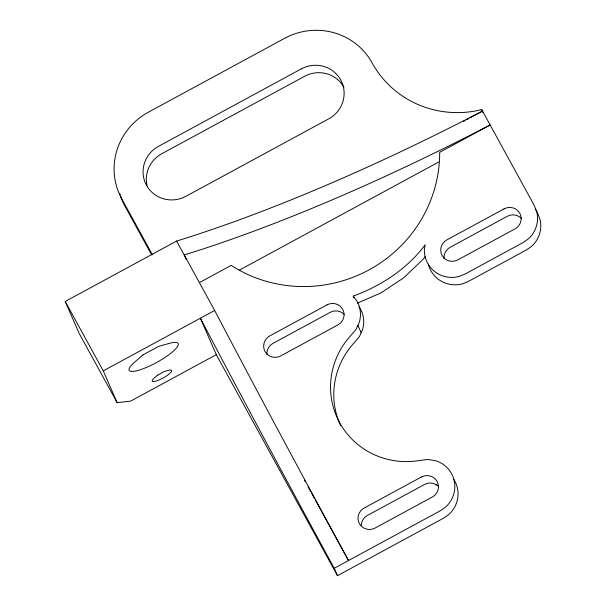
<?xml version="1.0" encoding="UTF-8"?>
<svg xmlns="http://www.w3.org/2000/svg" width="606" height="606" viewBox="0 0 606 606"><rect width="100%" height="100%" fill="white"/><g stroke="black" fill="none" stroke-linecap="round" stroke-linejoin="round"><path stroke-width="0.91" d="M425.162 256.656L423.541 258.876L403.679 277.821L380.742 293.016L357.32 303.167M453.871 479.505A28.156 27.422 -23.6 0 1 449.182 514.214L444.1 517.88L337.474 575.7L334.232 568.276A428.798 8.469 61.5 0 1 200.374 318.218L216.297 354.661L130.608 401.134L117.14 402.649L79.091 333.247L65.213 301.477L176.604 241.067A573.814 129.563 -28.7 0 0 482.52 111.072L470.059 117.829M463.416 121.435L465.075 120.533M466.741 119.632L468.4 118.731M199.344 282.646L231.174 265.383A134.146 130.661 -23.6 0 0 368.91 269.928A134.146 130.661 -23.6 0 0 439.683 152.311L490.133 124.957A573.814 129.563 -28.7 0 1 184.216 254.952L186.08 259.216M239.4 270.109L438.767 161.991M117.14 402.649L103.262 370.88L214.653 310.469L176.604 241.067M334.232 568.276L440.857 510.457L445.933 506.79A28.156 27.422 -23.6 0 0 434.972 460.537L427.745 459.5L420.466 460.333A77.636 75.614 -23.6 0 1 339.625 422.662A77.636 75.614 -23.6 0 1 351.571 334.671L356.222 329.035L359.252 322.43A28.156 27.422 -23.6 0 0 357.176 301.493L353.207 296.114C381.144 285.843 407.277 268.852 425.162 244.794L424.374 249.452A28.156 27.422 -23.6 0 0 458.727 276.563L464.575 274.298L523.584 242.302L528.667 238.643A28.156 27.422 -23.6 0 0 536.84 212.145L534.265 205.464L481.656 109.489L478.126 110.444A99.119 96.543 -23.6 0 1 372.129 62.895A65.001 63.304 -23.6 0 0 284.562 38.352L148.379 112.201A65.001 63.304 -23.6 0 0 121.692 198.707L152.432 254.778M358.934 306.901L360.426 308.924A28.156 27.422 -23.6 0 1 362.502 329.861L359.472 336.459L354.821 342.095A77.636 75.614 -23.6 0 0 340.519 425.412M535.242 208.752L537.514 212.888L540.082 219.569A28.156 27.422 -23.6 0 1 531.909 246.066L526.826 249.725L467.817 281.722L461.969 283.987A28.156 27.422 -23.6 0 1 428.328 264.019M304.492 480.232L305.394 481.884M308.121 486.853L310.84 491.822M311.749 493.473L314.476 498.443M315.385 500.101L348.511 560.527A428.798 8.469 61.5 0 1 214.653 310.469M216.297 354.661L337.474 575.7M151.606 254.778L124.934 206.131A65.001 63.304 -23.6 0 1 119.7 193.382M65.213 301.477L103.262 370.88M481.656 109.489L483.096 112.792M435.805 484.467L436.1 485.141M353.207 296.114L353.927 297.766M357.911 325.354L361.153 332.777M438.555 486.489A11.696 11.393 -23.6 0 0 436.206 484.633L433.434 483.452A11.696 11.393 -23.6 0 0 424.556 484.467L367.433 515.441A11.696 11.393 -23.6 0 0 361.267 525.273M521.281 218.334A11.696 11.393 -23.6 0 0 507.29 216.312L450.16 247.293A11.696 11.393 -23.6 0 0 444.046 258.61M343.958 87.355A29.247 28.49 -23.6 0 0 304.553 76.311L161.734 153.757A29.247 28.49 -23.6 0 0 147.061 185.747M344.193 314.37A11.696 11.393 -23.6 0 0 330.202 312.348L273.071 343.322A11.696 11.393 -23.6 0 0 266.958 354.646M143.024 354.866L135.949 361.009A27.952 6.31 -28.7 0 0 137.554 370.569A27.952 6.31 -28.7 0 0 173.286 351.192A27.952 6.31 -28.7 0 0 167.529 343.89L158.817 346.306L143.024 354.866M157.439 375.228L154.363 377.894A11.052 2.492 -28.7 0 0 155.78 381.144A11.052 2.492 -28.7 0 0 169.513 373.697A11.052 2.492 -28.7 0 0 168.097 370.448L164.309 371.501L157.439 375.228M301.303 68.887L158.492 146.334A29.247 28.49 -23.6 0 0 146.485 185.262A29.247 28.49 -23.6 0 0 185.891 196.306L328.702 118.859A29.247 28.49 -23.6 0 0 340.708 79.931A29.247 28.49 -23.6 0 0 301.303 68.887M326.952 304.924L269.829 335.898A11.696 11.393 -23.6 0 0 265.027 351.472A11.696 11.393 -23.6 0 0 280.79 355.889L337.913 324.907A11.696 11.393 -23.6 0 0 342.716 309.34A11.696 11.393 -23.6 0 0 326.952 304.924M504.04 208.888L446.917 239.862A11.696 11.393 -23.6 0 0 442.115 255.437A11.696 11.393 -23.6 0 0 457.878 259.853L515.002 228.879A11.696 11.393 -23.6 0 0 519.804 213.304A11.696 11.393 -23.6 0 0 504.04 208.888M421.314 477.043L364.191 508.017A11.696 11.393 -23.6 0 0 359.388 523.592A11.696 11.393 -23.6 0 0 375.152 528.008L432.275 497.026A11.696 11.393 -23.6 0 0 437.077 481.459A11.696 11.393 -23.6 0 0 421.314 477.043"/></g></svg>
